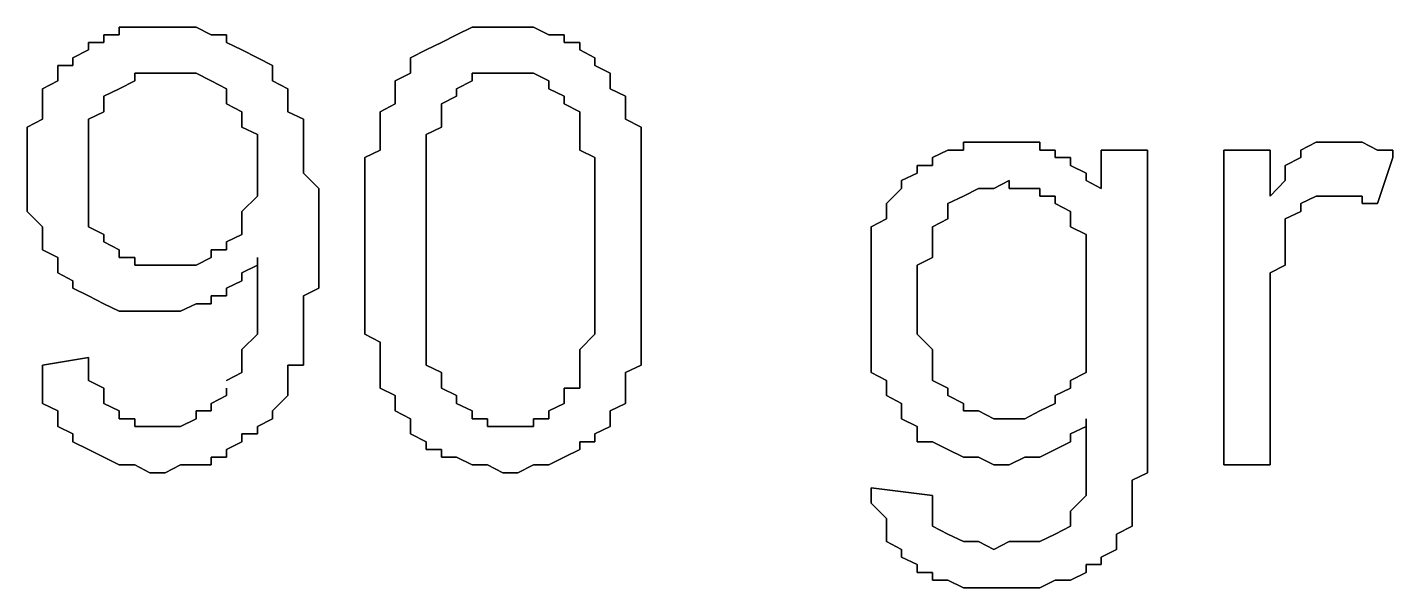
# Model space of a CAD drawing. Header units: metres. Extents: x 2.9 to 42.8, y 1.7 to 28.7.
# Drawn here: x 40.5201 to 40.834, y 18.9971 to 19.1258 of the extents above; entities that cross this region are included whole.
import ezdxf

# ---------------------------------------------------------------- set-up
doc = ezdxf.new("R2010")
doc.units = ezdxf.units.M
doc.layers.add('GRIS', color=8, linetype='Continuous')

msp = doc.modelspace()

# ---------------------------------------------------------------- linework, layer by layer
at = {"layer": 'GRIS', "lineweight": -3}
for points in [[(40.5412, 19.1241), (40.5377, 19.1241), (40.5412, 19.1241)], [(40.5377, 19.1241), (40.5377, 19.1223), (40.5377, 19.1241)], [(40.5448, 19.1258), (40.5412, 19.1258), (40.5448, 19.1258)], [(40.5412, 19.1258), (40.5412, 19.1241), (40.5412, 19.1258)], [(40.5483, 19.1258), (40.5448, 19.1258), (40.5483, 19.1258)], [(40.5518, 19.1258), (40.5483, 19.1258), (40.5518, 19.1258)], [(40.5553, 19.1258), (40.5518, 19.1258), (40.5553, 19.1258)], [(40.5589, 19.1258), (40.5553, 19.1258), (40.5589, 19.1258)], [(40.5624, 19.1241), (40.5589, 19.1258), (40.5624, 19.1241)], [(40.5659, 19.1241), (40.5624, 19.1241), (40.5659, 19.1241)], [(40.5659, 19.1223), (40.5659, 19.1241), (40.5659, 19.1223)], [(40.6188, 19.1241), (40.6153, 19.1223), (40.6188, 19.1241)], [(40.6224, 19.1258), (40.6188, 19.1241), (40.6224, 19.1258)], [(40.6259, 19.1258), (40.6224, 19.1258), (40.6259, 19.1258)], [(40.6294, 19.1258), (40.6259, 19.1258), (40.6294, 19.1258)], [(40.6329, 19.1258), (40.6294, 19.1258), (40.6329, 19.1258)], [(40.6365, 19.1258), (40.6329, 19.1258), (40.6365, 19.1258)], [(40.64, 19.1241), (40.6365, 19.1258), (40.64, 19.1241)], [(40.6435, 19.1241), (40.64, 19.1241), (40.6435, 19.1241)], [(40.6435, 19.1223), (40.6435, 19.1241), (40.6435, 19.1223)], [(40.5342, 19.1206), (40.5306, 19.1188), (40.5342, 19.1206)], [(40.5377, 19.1223), (40.5342, 19.1223), (40.5377, 19.1223)], [(40.5342, 19.1223), (40.5342, 19.1206), (40.5342, 19.1223)], [(40.5694, 19.1206), (40.5659, 19.1223), (40.5694, 19.1206)], [(40.573, 19.1188), (40.5694, 19.1206), (40.573, 19.1188)], [(40.6118, 19.1206), (40.6082, 19.1188), (40.6118, 19.1206)], [(40.6153, 19.1223), (40.6118, 19.1206), (40.6153, 19.1223)], [(40.6471, 19.1223), (40.6435, 19.1223), (40.6471, 19.1223)], [(40.6471, 19.1206), (40.6471, 19.1223), (40.6471, 19.1206)], [(40.6506, 19.1188), (40.6471, 19.1206), (40.6506, 19.1188)], [(40.5306, 19.117), (40.5271, 19.117), (40.5306, 19.117)], [(40.5271, 19.117), (40.5271, 19.1153), (40.5271, 19.117)], [(40.5306, 19.1188), (40.5306, 19.117), (40.5306, 19.1188)], [(40.5765, 19.117), (40.573, 19.1188), (40.5765, 19.117)], [(40.5765, 19.1153), (40.5765, 19.117), (40.5765, 19.1153)], [(40.6082, 19.1188), (40.6082, 19.117), (40.6082, 19.1188)], [(40.6082, 19.117), (40.6082, 19.1153), (40.6082, 19.117)], [(40.6506, 19.117), (40.6506, 19.1188), (40.6506, 19.117)], [(40.6541, 19.1153), (40.6506, 19.117), (40.6541, 19.1153)], [(40.5271, 19.1135), (40.5236, 19.1117), (40.5271, 19.1135)], [(40.5271, 19.1153), (40.5271, 19.1135), (40.5271, 19.1153)], [(40.5412, 19.1117), (40.5448, 19.1135), (40.5412, 19.1117)], [(40.5448, 19.1135), (40.5448, 19.1153), (40.5448, 19.1135)], [(40.5448, 19.1153), (40.5483, 19.1153), (40.5448, 19.1153)], [(40.5483, 19.1153), (40.5518, 19.1153), (40.5483, 19.1153)], [(40.5518, 19.1153), (40.5553, 19.1153), (40.5518, 19.1153)], [(40.5553, 19.1153), (40.5589, 19.1153), (40.5553, 19.1153)], [(40.5589, 19.1153), (40.5624, 19.1135), (40.5589, 19.1153)], [(40.5624, 19.1135), (40.5659, 19.1117), (40.5624, 19.1135)], [(40.5765, 19.1135), (40.5765, 19.1153), (40.5765, 19.1135)], [(40.58, 19.1117), (40.5765, 19.1135), (40.58, 19.1117)], [(40.6082, 19.1153), (40.6047, 19.1135), (40.6082, 19.1153)], [(40.6047, 19.1135), (40.6047, 19.11), (40.6047, 19.1135)], [(40.6188, 19.1117), (40.6224, 19.1135), (40.6188, 19.1117)], [(40.6224, 19.1135), (40.6224, 19.1153), (40.6224, 19.1135)], [(40.6224, 19.1153), (40.6259, 19.1153), (40.6224, 19.1153)], [(40.6259, 19.1153), (40.6294, 19.1153), (40.6259, 19.1153)], [(40.6294, 19.1153), (40.6329, 19.1153), (40.6294, 19.1153)], [(40.6329, 19.1153), (40.6365, 19.1153), (40.6329, 19.1153)], [(40.6365, 19.1153), (40.64, 19.1135), (40.6365, 19.1153)], [(40.64, 19.1135), (40.64, 19.1117), (40.64, 19.1135)], [(40.6541, 19.1135), (40.6541, 19.1153), (40.6541, 19.1135)], [(40.6541, 19.1117), (40.6541, 19.1135), (40.6541, 19.1117)], [(40.5236, 19.1117), (40.5236, 19.1082), (40.5236, 19.1117)], [(40.5377, 19.11), (40.5412, 19.1117), (40.5377, 19.11)], [(40.5659, 19.1117), (40.5659, 19.11), (40.5659, 19.1117)], [(40.58, 19.1082), (40.58, 19.1117), (40.58, 19.1082)], [(40.6188, 19.11), (40.6188, 19.1117), (40.6188, 19.11)], [(40.64, 19.1117), (40.6435, 19.11), (40.64, 19.1117)], [(40.6576, 19.11), (40.6541, 19.1117), (40.6576, 19.11)], [(40.5236, 19.1082), (40.5236, 19.1064), (40.5236, 19.1082)], [(40.5377, 19.1082), (40.5377, 19.11), (40.5377, 19.1082)], [(40.5377, 19.1064), (40.5377, 19.1082), (40.5377, 19.1064)], [(40.5659, 19.11), (40.5659, 19.1082), (40.5659, 19.11)], [(40.5659, 19.1082), (40.5694, 19.1064), (40.5659, 19.1082)], [(40.58, 19.1064), (40.58, 19.1082), (40.58, 19.1064)], [(40.6047, 19.1082), (40.6012, 19.1064), (40.6047, 19.1082)], [(40.6047, 19.11), (40.6047, 19.1082), (40.6047, 19.11)], [(40.6153, 19.1082), (40.6188, 19.11), (40.6153, 19.1082)], [(40.6153, 19.1064), (40.6153, 19.1082), (40.6153, 19.1064)], [(40.6435, 19.11), (40.6435, 19.1082), (40.6435, 19.11)], [(40.6435, 19.1082), (40.6471, 19.1064), (40.6435, 19.1082)], [(40.6576, 19.1082), (40.6576, 19.11), (40.6576, 19.1082)], [(40.6576, 19.1047), (40.6576, 19.1082), (40.6576, 19.1047)], [(40.5236, 19.1047), (40.5201, 19.1029), (40.5236, 19.1047)], [(40.5236, 19.1064), (40.5236, 19.1047), (40.5236, 19.1064)], [(40.5342, 19.1047), (40.5377, 19.1064), (40.5342, 19.1047)], [(40.5342, 19.1012), (40.5342, 19.1047), (40.5342, 19.1012)], [(40.5694, 19.1064), (40.5694, 19.1047), (40.5694, 19.1064)], [(40.5694, 19.1047), (40.5694, 19.1029), (40.5694, 19.1047)], [(40.5836, 19.1047), (40.58, 19.1064), (40.5836, 19.1047)], [(40.5836, 19.1029), (40.5836, 19.1047), (40.5836, 19.1029)], [(40.6012, 19.1064), (40.6012, 19.1029), (40.6012, 19.1064)], [(40.6153, 19.1047), (40.6153, 19.1064), (40.6153, 19.1047)], [(40.6153, 19.1029), (40.6153, 19.1047), (40.6153, 19.1029)], [(40.6471, 19.1064), (40.6471, 19.1047), (40.6471, 19.1064)], [(40.6471, 19.1047), (40.6471, 19.1029), (40.6471, 19.1047)], [(40.6612, 19.1029), (40.6576, 19.1047), (40.6612, 19.1029)], [(40.5201, 19.1029), (40.5201, 19.0994), (40.5201, 19.1029)], [(40.5342, 19.0994), (40.5342, 19.1012), (40.5342, 19.0994)], [(40.5694, 19.1029), (40.573, 19.1012), (40.5694, 19.1029)], [(40.573, 19.1012), (40.573, 19.0976), (40.573, 19.1012)], [(40.5836, 19.1012), (40.5836, 19.1029), (40.5836, 19.1012)], [(40.5836, 19.0994), (40.5836, 19.1012), (40.5836, 19.0994)], [(40.6012, 19.1029), (40.6012, 19.1012), (40.6012, 19.1029)], [(40.6012, 19.1012), (40.6012, 19.0994), (40.6012, 19.1012)], [(40.6118, 19.1012), (40.6153, 19.1029), (40.6118, 19.1012)], [(40.6118, 19.0994), (40.6118, 19.1012), (40.6118, 19.0994)], [(40.6471, 19.1029), (40.6471, 19.1012), (40.6471, 19.1029)], [(40.6471, 19.1012), (40.6471, 19.0994), (40.6471, 19.1012)], [(40.6612, 19.1012), (40.6612, 19.1029), (40.6612, 19.1012)], [(40.6612, 19.0994), (40.6612, 19.1012), (40.6612, 19.0994)], [(40.5201, 19.0994), (40.5201, 19.0976), (40.5201, 19.0994)], [(40.5342, 19.0976), (40.5342, 19.0994), (40.5342, 19.0976)], [(40.5836, 19.0959), (40.5836, 19.0994), (40.5836, 19.0959)], [(40.6012, 19.0994), (40.6012, 19.0976), (40.6012, 19.0994)], [(40.6118, 19.0959), (40.6118, 19.0994), (40.6118, 19.0959)], [(40.6471, 19.0994), (40.6471, 19.0976), (40.6471, 19.0994)], [(40.6612, 19.0976), (40.6612, 19.0994), (40.6612, 19.0976)], [(40.7388, 19.0994), (40.7353, 19.0994), (40.7388, 19.0994)], [(40.7353, 19.0994), (40.7353, 19.0976), (40.7353, 19.0994)], [(40.7423, 19.0994), (40.7388, 19.0994), (40.7423, 19.0994)], [(40.7458, 19.0994), (40.7423, 19.0994), (40.7458, 19.0994)], [(40.7494, 19.0994), (40.7458, 19.0994), (40.7494, 19.0994)], [(40.7529, 19.0994), (40.7494, 19.0994), (40.7529, 19.0994)], [(40.7529, 19.0976), (40.7529, 19.0994), (40.7529, 19.0976)], [(40.8164, 19.0994), (40.8129, 19.0976), (40.8164, 19.0994)], [(40.8199, 19.0994), (40.8164, 19.0994), (40.8199, 19.0994)], [(40.8234, 19.0994), (40.8199, 19.0994), (40.8234, 19.0994)], [(40.827, 19.0994), (40.8234, 19.0994), (40.827, 19.0994)], [(40.8305, 19.0976), (40.827, 19.0994), (40.8305, 19.0976)], [(40.5201, 19.0976), (40.5201, 19.0959), (40.5201, 19.0976)], [(40.5201, 19.0959), (40.5201, 19.0923), (40.5201, 19.0959)], [(40.5342, 19.0941), (40.5342, 19.0976), (40.5342, 19.0941)], [(40.573, 19.0976), (40.573, 19.0959), (40.573, 19.0976)], [(40.573, 19.0959), (40.573, 19.0923), (40.573, 19.0959)], [(40.5836, 19.0941), (40.5836, 19.0959), (40.5836, 19.0941)], [(40.6012, 19.0976), (40.5977, 19.0959), (40.6012, 19.0976)], [(40.5977, 19.0959), (40.5977, 19.0941), (40.5977, 19.0959)], [(40.6118, 19.0941), (40.6118, 19.0959), (40.6118, 19.0941)], [(40.6471, 19.0976), (40.6506, 19.0959), (40.6471, 19.0976)], [(40.6506, 19.0959), (40.6506, 19.0941), (40.6506, 19.0959)], [(40.6612, 19.0959), (40.6612, 19.0976), (40.6612, 19.0959)], [(40.6612, 19.0923), (40.6612, 19.0959), (40.6612, 19.0923)], [(40.7317, 19.0976), (40.7282, 19.0959), (40.7317, 19.0976)], [(40.7282, 19.0959), (40.7282, 19.0941), (40.7282, 19.0959)], [(40.7353, 19.0976), (40.7317, 19.0976), (40.7353, 19.0976)], [(40.7564, 19.0976), (40.7529, 19.0976), (40.7564, 19.0976)], [(40.7564, 19.0959), (40.7564, 19.0976), (40.7564, 19.0959)], [(40.7599, 19.0959), (40.7564, 19.0959), (40.7599, 19.0959)], [(40.7599, 19.0941), (40.7599, 19.0959), (40.7599, 19.0941)], [(40.7776, 19.0976), (40.767, 19.0976), (40.7776, 19.0976)], [(40.767, 19.0976), (40.767, 19.0888), (40.767, 19.0976)], [(40.7776, 19.0359), (40.7776, 19.0976), (40.7776, 19.0359)], [(40.8058, 19.0976), (40.7952, 19.0976), (40.8058, 19.0976)], [(40.7952, 19.0976), (40.7952, 19.0253), (40.7952, 19.0976)], [(40.8058, 19.087), (40.8058, 19.0976), (40.8058, 19.087)], [(40.8129, 19.0959), (40.8093, 19.0941), (40.8129, 19.0959)], [(40.8129, 19.0976), (40.8129, 19.0959), (40.8129, 19.0976)], [(40.834, 19.0976), (40.8305, 19.0976), (40.834, 19.0976)], [(40.8305, 19.0853), (40.834, 19.0959), (40.8305, 19.0853)], [(40.834, 19.0959), (40.834, 19.0976), (40.834, 19.0959)], [(40.5201, 19.0923), (40.5201, 19.0906), (40.5201, 19.0923)], [(40.5342, 19.0923), (40.5342, 19.0941), (40.5342, 19.0923)], [(40.5342, 19.0888), (40.5342, 19.0923), (40.5342, 19.0888)], [(40.573, 19.0923), (40.573, 19.0888), (40.573, 19.0923)], [(40.5836, 19.0923), (40.5836, 19.0941), (40.5836, 19.0923)], [(40.5871, 19.0888), (40.5836, 19.0923), (40.5871, 19.0888)], [(40.5977, 19.0941), (40.5977, 19.0906), (40.5977, 19.0941)], [(40.6118, 19.0923), (40.6118, 19.0941), (40.6118, 19.0923)], [(40.6118, 19.0888), (40.6118, 19.0923), (40.6118, 19.0888)], [(40.6506, 19.0941), (40.6506, 19.0906), (40.6506, 19.0941)], [(40.6612, 19.0906), (40.6612, 19.0923), (40.6612, 19.0906)], [(40.7247, 19.0923), (40.7211, 19.0906), (40.7247, 19.0923)], [(40.7282, 19.0941), (40.7247, 19.0941), (40.7282, 19.0941)], [(40.7247, 19.0941), (40.7247, 19.0923), (40.7247, 19.0941)], [(40.7635, 19.0923), (40.7599, 19.0941), (40.7635, 19.0923)], [(40.7635, 19.0906), (40.7635, 19.0923), (40.7635, 19.0906)], [(40.8093, 19.0941), (40.8093, 19.0923), (40.8093, 19.0941)], [(40.8093, 19.0923), (40.8093, 19.0906), (40.8093, 19.0923)], [(40.5201, 19.0906), (40.5201, 19.087), (40.5201, 19.0906)], [(40.5342, 19.087), (40.5342, 19.0888), (40.5342, 19.087)], [(40.573, 19.0888), (40.573, 19.087), (40.573, 19.0888)], [(40.5871, 19.087), (40.5871, 19.0888), (40.5871, 19.087)], [(40.5977, 19.0906), (40.5977, 19.0888), (40.5977, 19.0906)], [(40.5977, 19.0888), (40.5977, 19.087), (40.5977, 19.0888)], [(40.6118, 19.087), (40.6118, 19.0888), (40.6118, 19.087)], [(40.6506, 19.0906), (40.6506, 19.087), (40.6506, 19.0906)], [(40.6612, 19.0888), (40.6612, 19.0906), (40.6612, 19.0888)], [(40.6612, 19.0853), (40.6612, 19.0888), (40.6612, 19.0853)], [(40.7211, 19.0888), (40.7176, 19.0853), (40.7211, 19.0888)], [(40.7211, 19.0906), (40.7211, 19.0888), (40.7211, 19.0906)], [(40.7353, 19.087), (40.7388, 19.0888), (40.7353, 19.087)], [(40.7388, 19.0888), (40.7423, 19.0888), (40.7388, 19.0888)], [(40.7423, 19.0888), (40.7458, 19.0906), (40.7423, 19.0888)], [(40.7458, 19.0906), (40.7458, 19.0888), (40.7458, 19.0906)], [(40.7458, 19.0888), (40.7494, 19.0888), (40.7458, 19.0888)], [(40.7494, 19.0888), (40.7529, 19.0888), (40.7494, 19.0888)], [(40.7529, 19.0888), (40.7529, 19.087), (40.7529, 19.0888)], [(40.767, 19.0888), (40.7635, 19.0906), (40.767, 19.0888)], [(40.8093, 19.0906), (40.8058, 19.087), (40.8093, 19.0906)], [(40.5201, 19.087), (40.5201, 19.0853), (40.5201, 19.087)], [(40.5201, 19.0853), (40.5201, 19.0835), (40.5201, 19.0853)], [(40.5342, 19.0853), (40.5342, 19.087), (40.5342, 19.0853)], [(40.5342, 19.0818), (40.5342, 19.0853), (40.5342, 19.0818)], [(40.573, 19.087), (40.5694, 19.0835), (40.573, 19.087)], [(40.5871, 19.0835), (40.5871, 19.087), (40.5871, 19.0835)], [(40.5977, 19.087), (40.5977, 19.0835), (40.5977, 19.087)], [(40.6118, 19.0835), (40.6118, 19.087), (40.6118, 19.0835)], [(40.6506, 19.087), (40.6506, 19.0853), (40.6506, 19.087)], [(40.6506, 19.0853), (40.6506, 19.0818), (40.6506, 19.0853)], [(40.6612, 19.0835), (40.6612, 19.0853), (40.6612, 19.0835)], [(40.7176, 19.0853), (40.7176, 19.0835), (40.7176, 19.0853)], [(40.7317, 19.0853), (40.7353, 19.087), (40.7317, 19.0853)], [(40.7317, 19.0835), (40.7317, 19.0853), (40.7317, 19.0835)], [(40.7529, 19.087), (40.7564, 19.087), (40.7529, 19.087)], [(40.7564, 19.087), (40.7564, 19.0853), (40.7564, 19.087)], [(40.7564, 19.0853), (40.7599, 19.0835), (40.7564, 19.0853)], [(40.8129, 19.0853), (40.8164, 19.087), (40.8129, 19.0853)], [(40.8129, 19.0835), (40.8129, 19.0853), (40.8129, 19.0835)], [(40.8164, 19.087), (40.8199, 19.087), (40.8164, 19.087)], [(40.8199, 19.087), (40.8234, 19.087), (40.8199, 19.087)], [(40.8234, 19.087), (40.827, 19.087), (40.8234, 19.087)], [(40.827, 19.087), (40.827, 19.0853), (40.827, 19.087)], [(40.827, 19.0853), (40.8305, 19.0853), (40.827, 19.0853)], [(40.5201, 19.0835), (40.5236, 19.08), (40.5201, 19.0835)], [(40.5694, 19.0835), (40.5694, 19.0818), (40.5694, 19.0835)], [(40.5871, 19.08), (40.5871, 19.0835), (40.5871, 19.08)], [(40.5977, 19.0835), (40.5977, 19.0818), (40.5977, 19.0835)], [(40.6118, 19.08), (40.6118, 19.0835), (40.6118, 19.08)], [(40.6612, 19.08), (40.6612, 19.0835), (40.6612, 19.08)], [(40.7176, 19.0835), (40.7176, 19.0818), (40.7176, 19.0835)], [(40.7317, 19.0818), (40.7317, 19.0835), (40.7317, 19.0818)], [(40.7599, 19.0835), (40.7599, 19.0818), (40.7599, 19.0835)], [(40.8093, 19.0818), (40.8129, 19.0835), (40.8093, 19.0818)], [(40.5236, 19.08), (40.5236, 19.0782), (40.5236, 19.08)], [(40.5342, 19.08), (40.5342, 19.0818), (40.5342, 19.08)], [(40.5377, 19.0782), (40.5342, 19.08), (40.5377, 19.0782)], [(40.5694, 19.0818), (40.5694, 19.08), (40.5694, 19.0818)], [(40.5694, 19.08), (40.5694, 19.0782), (40.5694, 19.08)], [(40.5871, 19.0782), (40.5871, 19.08), (40.5871, 19.0782)], [(40.5977, 19.0818), (40.5977, 19.0782), (40.5977, 19.0818)], [(40.6118, 19.0765), (40.6118, 19.08), (40.6118, 19.0765)], [(40.6506, 19.0818), (40.6506, 19.0782), (40.6506, 19.0818)], [(40.6612, 19.0782), (40.6612, 19.08), (40.6612, 19.0782)], [(40.7176, 19.0818), (40.7141, 19.08), (40.7176, 19.0818)], [(40.7141, 19.08), (40.7141, 19.0765), (40.7141, 19.08)], [(40.7282, 19.08), (40.7317, 19.0818), (40.7282, 19.08)], [(40.7282, 19.0782), (40.7282, 19.08), (40.7282, 19.0782)], [(40.7599, 19.0818), (40.7599, 19.08), (40.7599, 19.0818)], [(40.7599, 19.08), (40.7635, 19.0782), (40.7599, 19.08)], [(40.8093, 19.08), (40.8093, 19.0818), (40.8093, 19.08)], [(40.8093, 19.0782), (40.8093, 19.08), (40.8093, 19.0782)], [(40.5236, 19.0782), (40.5236, 19.0765), (40.5236, 19.0782)], [(40.5236, 19.0765), (40.5236, 19.0747), (40.5236, 19.0765)], [(40.5377, 19.0765), (40.5377, 19.0782), (40.5377, 19.0765)], [(40.5412, 19.0747), (40.5377, 19.0765), (40.5412, 19.0747)], [(40.5694, 19.0782), (40.5659, 19.0765), (40.5694, 19.0782)], [(40.5659, 19.0765), (40.5659, 19.0747), (40.5659, 19.0765)], [(40.5871, 19.0747), (40.5871, 19.0782), (40.5871, 19.0747)], [(40.5977, 19.0782), (40.5977, 19.0747), (40.5977, 19.0782)], [(40.6118, 19.0747), (40.6118, 19.0765), (40.6118, 19.0747)], [(40.6506, 19.0782), (40.6506, 19.0747), (40.6506, 19.0782)], [(40.6612, 19.0747), (40.6612, 19.0782), (40.6612, 19.0747)], [(40.7141, 19.0765), (40.7141, 19.0747), (40.7141, 19.0765)], [(40.7282, 19.0765), (40.7282, 19.0782), (40.7282, 19.0765)], [(40.7282, 19.0729), (40.7282, 19.0765), (40.7282, 19.0729)], [(40.7635, 19.0782), (40.7635, 19.0765), (40.7635, 19.0782)], [(40.7635, 19.0765), (40.7635, 19.0729), (40.7635, 19.0765)], [(40.8093, 19.0765), (40.8093, 19.0782), (40.8093, 19.0765)], [(40.8093, 19.0729), (40.8093, 19.0765), (40.8093, 19.0729)], [(40.5236, 19.0747), (40.5271, 19.0729), (40.5236, 19.0747)], [(40.5271, 19.0729), (40.5271, 19.0712), (40.5271, 19.0729)], [(40.5412, 19.0729), (40.5412, 19.0747), (40.5412, 19.0729)], [(40.5448, 19.0729), (40.5412, 19.0729), (40.5448, 19.0729)], [(40.5448, 19.0712), (40.5448, 19.0729), (40.5448, 19.0712)], [(40.5624, 19.0729), (40.5589, 19.0712), (40.5624, 19.0729)], [(40.5659, 19.0747), (40.5624, 19.0747), (40.5659, 19.0747)], [(40.5624, 19.0747), (40.5624, 19.0729), (40.5624, 19.0747)], [(40.573, 19.0712), (40.573, 19.0729), (40.573, 19.0712)], [(40.573, 19.0729), (40.573, 19.0712), (40.573, 19.0729)], [(40.5871, 19.0729), (40.5871, 19.0747), (40.5871, 19.0729)], [(40.5871, 19.0694), (40.5871, 19.0729), (40.5871, 19.0694)], [(40.5977, 19.0747), (40.5977, 19.0729), (40.5977, 19.0747)], [(40.5977, 19.0729), (40.5977, 19.0694), (40.5977, 19.0729)], [(40.6118, 19.0712), (40.6118, 19.0747), (40.6118, 19.0712)], [(40.6506, 19.0747), (40.6506, 19.0712), (40.6506, 19.0747)], [(40.6612, 19.0729), (40.6612, 19.0747), (40.6612, 19.0729)], [(40.6612, 19.0694), (40.6612, 19.0729), (40.6612, 19.0694)], [(40.7141, 19.0747), (40.7141, 19.0729), (40.7141, 19.0747)], [(40.7141, 19.0729), (40.7141, 19.0694), (40.7141, 19.0729)], [(40.7247, 19.0712), (40.7282, 19.0729), (40.7247, 19.0712)], [(40.7635, 19.0729), (40.7635, 19.0712), (40.7635, 19.0729)], [(40.8093, 19.0712), (40.8093, 19.0729), (40.8093, 19.0712)], [(40.5271, 19.0712), (40.5271, 19.0694), (40.5271, 19.0712)], [(40.5483, 19.0712), (40.5448, 19.0712), (40.5483, 19.0712)], [(40.5518, 19.0712), (40.5483, 19.0712), (40.5518, 19.0712)], [(40.5553, 19.0712), (40.5518, 19.0712), (40.5553, 19.0712)], [(40.5589, 19.0712), (40.5553, 19.0712), (40.5589, 19.0712)], [(40.5694, 19.0694), (40.573, 19.0712), (40.5694, 19.0694)], [(40.573, 19.0712), (40.573, 19.0694), (40.573, 19.0712)], [(40.6118, 19.0694), (40.6118, 19.0712), (40.6118, 19.0694)], [(40.6506, 19.0712), (40.6506, 19.0676), (40.6506, 19.0712)], [(40.7247, 19.0694), (40.7247, 19.0712), (40.7247, 19.0694)], [(40.7635, 19.0712), (40.7635, 19.0694), (40.7635, 19.0712)], [(40.8058, 19.0694), (40.8093, 19.0712), (40.8058, 19.0694)], [(40.5271, 19.0694), (40.5306, 19.0676), (40.5271, 19.0694)], [(40.5306, 19.0676), (40.5306, 19.0659), (40.5306, 19.0676)], [(40.5659, 19.0659), (40.5694, 19.0676), (40.5659, 19.0659)], [(40.5694, 19.0676), (40.5694, 19.0694), (40.5694, 19.0676)], [(40.573, 19.0694), (40.573, 19.0676), (40.573, 19.0694)], [(40.573, 19.0676), (40.573, 19.0659), (40.573, 19.0676)], [(40.5871, 19.0659), (40.5871, 19.0694), (40.5871, 19.0659)], [(40.5977, 19.0694), (40.5977, 19.0659), (40.5977, 19.0694)], [(40.6118, 19.0659), (40.6118, 19.0694), (40.6118, 19.0659)], [(40.6506, 19.0676), (40.6506, 19.0659), (40.6506, 19.0676)], [(40.6612, 19.0676), (40.6612, 19.0694), (40.6612, 19.0676)], [(40.6612, 19.0641), (40.6612, 19.0676), (40.6612, 19.0641)], [(40.7141, 19.0694), (40.7141, 19.0676), (40.7141, 19.0694)], [(40.7141, 19.0676), (40.7141, 19.0659), (40.7141, 19.0676)], [(40.7247, 19.0659), (40.7247, 19.0694), (40.7247, 19.0659)], [(40.7635, 19.0694), (40.7635, 19.0659), (40.7635, 19.0694)], [(40.8058, 19.0659), (40.8058, 19.0694), (40.8058, 19.0659)], [(40.5306, 19.0659), (40.5342, 19.0641), (40.5306, 19.0659)], [(40.5342, 19.0641), (40.5377, 19.0623), (40.5342, 19.0641)], [(40.5624, 19.0623), (40.5624, 19.0641), (40.5624, 19.0623)], [(40.5624, 19.0641), (40.5659, 19.0641), (40.5624, 19.0641)], [(40.5659, 19.0641), (40.5659, 19.0659), (40.5659, 19.0641)], [(40.573, 19.0659), (40.573, 19.0623), (40.573, 19.0659)], [(40.5836, 19.0641), (40.5871, 19.0659), (40.5836, 19.0641)], [(40.5836, 19.0623), (40.5836, 19.0641), (40.5836, 19.0623)], [(40.5977, 19.0659), (40.5977, 19.0641), (40.5977, 19.0659)], [(40.5977, 19.0641), (40.5977, 19.0606), (40.5977, 19.0641)], [(40.6118, 19.0623), (40.6118, 19.0659), (40.6118, 19.0623)], [(40.6506, 19.0659), (40.6506, 19.0623), (40.6506, 19.0659)], [(40.6612, 19.0623), (40.6612, 19.0641), (40.6612, 19.0623)], [(40.7141, 19.0659), (40.7141, 19.0623), (40.7141, 19.0659)], [(40.7247, 19.0641), (40.7247, 19.0659), (40.7247, 19.0641)], [(40.7247, 19.0606), (40.7247, 19.0641), (40.7247, 19.0606)], [(40.7635, 19.0659), (40.7635, 19.0623), (40.7635, 19.0659)], [(40.8058, 19.0641), (40.8058, 19.0659), (40.8058, 19.0641)], [(40.8058, 19.0253), (40.8058, 19.0641), (40.8058, 19.0253)], [(40.5377, 19.0623), (40.5412, 19.0606), (40.5377, 19.0623)], [(40.5412, 19.0606), (40.5448, 19.0606), (40.5412, 19.0606)], [(40.5448, 19.0606), (40.5483, 19.0606), (40.5448, 19.0606)], [(40.5483, 19.0606), (40.5518, 19.0606), (40.5483, 19.0606)], [(40.5518, 19.0606), (40.5553, 19.0606), (40.5518, 19.0606)], [(40.5553, 19.0606), (40.5589, 19.0623), (40.5553, 19.0606)], [(40.5589, 19.0623), (40.5624, 19.0623), (40.5589, 19.0623)], [(40.573, 19.0623), (40.573, 19.0606), (40.573, 19.0623)], [(40.573, 19.0606), (40.573, 19.0571), (40.573, 19.0606)], [(40.5836, 19.0588), (40.5836, 19.0623), (40.5836, 19.0588)], [(40.5977, 19.0606), (40.5977, 19.0588), (40.5977, 19.0606)], [(40.6118, 19.0606), (40.6118, 19.0623), (40.6118, 19.0606)], [(40.6118, 19.0571), (40.6118, 19.0606), (40.6118, 19.0571)], [(40.6506, 19.0623), (40.6506, 19.0588), (40.6506, 19.0623)], [(40.6612, 19.0588), (40.6612, 19.0623), (40.6612, 19.0588)], [(40.7141, 19.0623), (40.7141, 19.0606), (40.7141, 19.0623)], [(40.7141, 19.0606), (40.7141, 19.0588), (40.7141, 19.0606)], [(40.7247, 19.0571), (40.7247, 19.0606), (40.7247, 19.0571)], [(40.7635, 19.0623), (40.7635, 19.0606), (40.7635, 19.0623)], [(40.7635, 19.0606), (40.7635, 19.0571), (40.7635, 19.0606)], [(40.573, 19.0571), (40.573, 19.0553), (40.573, 19.0571)], [(40.5836, 19.0571), (40.5836, 19.0588), (40.5836, 19.0571)], [(40.5836, 19.0553), (40.5836, 19.0571), (40.5836, 19.0553)], [(40.5977, 19.0588), (40.5977, 19.0553), (40.5977, 19.0588)], [(40.6118, 19.0553), (40.6118, 19.0571), (40.6118, 19.0553)], [(40.6506, 19.0588), (40.6506, 19.0571), (40.6506, 19.0588)], [(40.6506, 19.0571), (40.6506, 19.0553), (40.6506, 19.0571)], [(40.6612, 19.0571), (40.6612, 19.0588), (40.6612, 19.0571)], [(40.6612, 19.0553), (40.6612, 19.0571), (40.6612, 19.0553)], [(40.7141, 19.0588), (40.7141, 19.0553), (40.7141, 19.0588)], [(40.7247, 19.0553), (40.7247, 19.0571), (40.7247, 19.0553)], [(40.7635, 19.0571), (40.7635, 19.0535), (40.7635, 19.0571)], [(40.573, 19.0553), (40.5694, 19.0518), (40.573, 19.0553)], [(40.5836, 19.0535), (40.5836, 19.0553), (40.5836, 19.0535)], [(40.5977, 19.0553), (40.6012, 19.0535), (40.5977, 19.0553)], [(40.6118, 19.0518), (40.6118, 19.0553), (40.6118, 19.0518)], [(40.6506, 19.0553), (40.6471, 19.0518), (40.6506, 19.0553)], [(40.6612, 19.0518), (40.6612, 19.0553), (40.6612, 19.0518)], [(40.7141, 19.0553), (40.7141, 19.0535), (40.7141, 19.0553)], [(40.7282, 19.0518), (40.7247, 19.0553), (40.7282, 19.0518)], [(40.5694, 19.0518), (40.5694, 19.05), (40.5694, 19.0518)], [(40.5836, 19.05), (40.5836, 19.0535), (40.5836, 19.05)], [(40.6012, 19.0535), (40.6012, 19.0518), (40.6012, 19.0535)], [(40.6012, 19.0518), (40.6012, 19.0482), (40.6012, 19.0518)], [(40.6118, 19.05), (40.6118, 19.0518), (40.6118, 19.05)], [(40.6471, 19.0518), (40.6471, 19.05), (40.6471, 19.0518)], [(40.6612, 19.05), (40.6612, 19.0518), (40.6612, 19.05)], [(40.7141, 19.0535), (40.7141, 19.0518), (40.7141, 19.0535)], [(40.7141, 19.0518), (40.7141, 19.0482), (40.7141, 19.0518)], [(40.7282, 19.05), (40.7282, 19.0518), (40.7282, 19.05)], [(40.7635, 19.0535), (40.7635, 19.0518), (40.7635, 19.0535)], [(40.7635, 19.0518), (40.7635, 19.05), (40.7635, 19.0518)], [(40.5342, 19.05), (40.5236, 19.0482), (40.5342, 19.05)], [(40.5236, 19.0482), (40.5236, 19.0465), (40.5236, 19.0482)], [(40.5342, 19.0482), (40.5342, 19.05), (40.5342, 19.0482)], [(40.5342, 19.0447), (40.5342, 19.0482), (40.5342, 19.0447)], [(40.5694, 19.05), (40.5694, 19.0482), (40.5694, 19.05)], [(40.5694, 19.0482), (40.5694, 19.0465), (40.5694, 19.0482)], [(40.58, 19.0447), (40.58, 19.0482), (40.58, 19.0447)], [(40.58, 19.0482), (40.5836, 19.0482), (40.58, 19.0482)], [(40.5836, 19.0482), (40.5836, 19.05), (40.5836, 19.0482)], [(40.6012, 19.0482), (40.6012, 19.0465), (40.6012, 19.0482)], [(40.6118, 19.0482), (40.6118, 19.05), (40.6118, 19.0482)], [(40.6153, 19.0465), (40.6118, 19.0482), (40.6153, 19.0465)], [(40.6471, 19.05), (40.6471, 19.0482), (40.6471, 19.05)], [(40.6471, 19.0482), (40.6471, 19.0465), (40.6471, 19.0482)], [(40.6576, 19.0465), (40.6612, 19.0482), (40.6576, 19.0465)], [(40.6612, 19.0482), (40.6612, 19.05), (40.6612, 19.0482)], [(40.7141, 19.0482), (40.7141, 19.0465), (40.7141, 19.0482)], [(40.7282, 19.0482), (40.7282, 19.05), (40.7282, 19.0482)], [(40.7282, 19.0465), (40.7282, 19.0482), (40.7282, 19.0465)], [(40.7635, 19.05), (40.7635, 19.0482), (40.7635, 19.05)], [(40.7635, 19.0482), (40.7635, 19.0465), (40.7635, 19.0482)], [(40.5236, 19.0465), (40.5236, 19.0447), (40.5236, 19.0465)], [(40.5236, 19.0447), (40.5236, 19.0429), (40.5236, 19.0447)], [(40.5377, 19.0429), (40.5342, 19.0447), (40.5377, 19.0429)], [(40.5694, 19.0465), (40.5659, 19.0447), (40.5694, 19.0465)], [(40.58, 19.0429), (40.58, 19.0447), (40.58, 19.0429)], [(40.6012, 19.0465), (40.6012, 19.0447), (40.6012, 19.0465)], [(40.6012, 19.0447), (40.6012, 19.0429), (40.6012, 19.0447)], [(40.6153, 19.0447), (40.6153, 19.0465), (40.6153, 19.0447)], [(40.6153, 19.0429), (40.6153, 19.0447), (40.6153, 19.0429)], [(40.6471, 19.0465), (40.6471, 19.0447), (40.6471, 19.0465)], [(40.6471, 19.0447), (40.6471, 19.0429), (40.6471, 19.0447)], [(40.6576, 19.0447), (40.6576, 19.0465), (40.6576, 19.0447)], [(40.6576, 19.0412), (40.6576, 19.0447), (40.6576, 19.0412)], [(40.7141, 19.0465), (40.7176, 19.0447), (40.7141, 19.0465)], [(40.7176, 19.0447), (40.7176, 19.0429), (40.7176, 19.0447)], [(40.7282, 19.0447), (40.7282, 19.0465), (40.7282, 19.0447)], [(40.7317, 19.0429), (40.7282, 19.0447), (40.7317, 19.0429)], [(40.7635, 19.0465), (40.7599, 19.0447), (40.7635, 19.0465)], [(40.7599, 19.0447), (40.7599, 19.0429), (40.7599, 19.0447)], [(40.5236, 19.0429), (40.5236, 19.0394), (40.5236, 19.0429)], [(40.5377, 19.0412), (40.5377, 19.0429), (40.5377, 19.0412)], [(40.5377, 19.0394), (40.5377, 19.0412), (40.5377, 19.0394)], [(40.5659, 19.0412), (40.5624, 19.0394), (40.5659, 19.0412)], [(40.5659, 19.0429), (40.5659, 19.0412), (40.5659, 19.0429)], [(40.5765, 19.0377), (40.58, 19.0412), (40.5765, 19.0377)], [(40.58, 19.0412), (40.58, 19.0429), (40.58, 19.0412)], [(40.6012, 19.0429), (40.6047, 19.0412), (40.6012, 19.0429)], [(40.6047, 19.0412), (40.6047, 19.0394), (40.6047, 19.0412)], [(40.6188, 19.0412), (40.6153, 19.0429), (40.6188, 19.0412)], [(40.6188, 19.0394), (40.6188, 19.0412), (40.6188, 19.0394)], [(40.6471, 19.0429), (40.6435, 19.0429), (40.6471, 19.0429)], [(40.6435, 19.0429), (40.6435, 19.0412), (40.6435, 19.0429)], [(40.6435, 19.0412), (40.6435, 19.0394), (40.6435, 19.0412)], [(40.6576, 19.0394), (40.6576, 19.0412), (40.6576, 19.0394)], [(40.7176, 19.0429), (40.7176, 19.0412), (40.7176, 19.0429)], [(40.7176, 19.0412), (40.7211, 19.0394), (40.7176, 19.0412)], [(40.7317, 19.0412), (40.7317, 19.0429), (40.7317, 19.0412)], [(40.7353, 19.0394), (40.7317, 19.0412), (40.7353, 19.0394)], [(40.7599, 19.0429), (40.7564, 19.0412), (40.7599, 19.0429)], [(40.7564, 19.0412), (40.7564, 19.0394), (40.7564, 19.0412)], [(40.5236, 19.0394), (40.5271, 19.0377), (40.5236, 19.0394)], [(40.5412, 19.0377), (40.5377, 19.0394), (40.5412, 19.0377)], [(40.5624, 19.0394), (40.5624, 19.0377), (40.5624, 19.0394)], [(40.6047, 19.0394), (40.6047, 19.0377), (40.6047, 19.0394)], [(40.6224, 19.0377), (40.6188, 19.0394), (40.6224, 19.0377)], [(40.6435, 19.0394), (40.64, 19.0377), (40.6435, 19.0394)], [(40.6541, 19.0377), (40.6576, 19.0394), (40.6541, 19.0377)], [(40.7211, 19.0394), (40.7211, 19.0359), (40.7211, 19.0394)], [(40.7353, 19.0377), (40.7353, 19.0394), (40.7353, 19.0377)], [(40.7564, 19.0394), (40.7529, 19.0377), (40.7564, 19.0394)], [(40.5271, 19.0377), (40.5271, 19.0359), (40.5271, 19.0377)], [(40.5271, 19.0359), (40.5271, 19.0341), (40.5271, 19.0359)], [(40.5412, 19.0359), (40.5412, 19.0377), (40.5412, 19.0359)], [(40.5448, 19.0359), (40.5412, 19.0359), (40.5448, 19.0359)], [(40.5448, 19.0341), (40.5448, 19.0359), (40.5448, 19.0341)], [(40.5589, 19.0359), (40.5553, 19.0341), (40.5589, 19.0359)], [(40.5624, 19.0377), (40.5589, 19.0377), (40.5624, 19.0377)], [(40.5589, 19.0377), (40.5589, 19.0359), (40.5589, 19.0377)], [(40.573, 19.0341), (40.5765, 19.0359), (40.573, 19.0341)], [(40.5765, 19.0359), (40.5765, 19.0377), (40.5765, 19.0359)], [(40.6047, 19.0377), (40.6082, 19.0359), (40.6047, 19.0377)], [(40.6082, 19.0359), (40.6082, 19.0341), (40.6082, 19.0359)], [(40.6224, 19.0359), (40.6224, 19.0377), (40.6224, 19.0359)], [(40.6259, 19.0359), (40.6224, 19.0359), (40.6259, 19.0359)], [(40.6259, 19.0341), (40.6259, 19.0359), (40.6259, 19.0341)], [(40.64, 19.0359), (40.6365, 19.0359), (40.64, 19.0359)], [(40.6365, 19.0359), (40.6365, 19.0341), (40.6365, 19.0359)], [(40.64, 19.0377), (40.64, 19.0359), (40.64, 19.0377)], [(40.6541, 19.0359), (40.6541, 19.0377), (40.6541, 19.0359)], [(40.6541, 19.0341), (40.6541, 19.0359), (40.6541, 19.0341)], [(40.7211, 19.0359), (40.7247, 19.0341), (40.7211, 19.0359)], [(40.7388, 19.0377), (40.7353, 19.0377), (40.7388, 19.0377)], [(40.7423, 19.0359), (40.7388, 19.0377), (40.7423, 19.0359)], [(40.7458, 19.0359), (40.7423, 19.0359), (40.7458, 19.0359)], [(40.7494, 19.0359), (40.7458, 19.0359), (40.7494, 19.0359)], [(40.7529, 19.0377), (40.7494, 19.0359), (40.7529, 19.0377)], [(40.7776, 19.0324), (40.7776, 19.0359), (40.7776, 19.0324)], [(40.5271, 19.0341), (40.5306, 19.0324), (40.5271, 19.0341)], [(40.5306, 19.0324), (40.5306, 19.0306), (40.5306, 19.0324)], [(40.5483, 19.0341), (40.5448, 19.0341), (40.5483, 19.0341)], [(40.5518, 19.0341), (40.5483, 19.0341), (40.5518, 19.0341)], [(40.5553, 19.0341), (40.5518, 19.0341), (40.5553, 19.0341)], [(40.5694, 19.0306), (40.5694, 19.0324), (40.5694, 19.0306)], [(40.5694, 19.0324), (40.573, 19.0324), (40.5694, 19.0324)], [(40.573, 19.0324), (40.573, 19.0341), (40.573, 19.0324)], [(40.6082, 19.0341), (40.6082, 19.0324), (40.6082, 19.0341)], [(40.6082, 19.0324), (40.6118, 19.0306), (40.6082, 19.0324)], [(40.6294, 19.0341), (40.6259, 19.0341), (40.6294, 19.0341)], [(40.6329, 19.0341), (40.6294, 19.0341), (40.6329, 19.0341)], [(40.6365, 19.0341), (40.6329, 19.0341), (40.6365, 19.0341)], [(40.6506, 19.0324), (40.6541, 19.0341), (40.6506, 19.0324)], [(40.6506, 19.0306), (40.6506, 19.0324), (40.6506, 19.0306)], [(40.7247, 19.0341), (40.7247, 19.0324), (40.7247, 19.0341)], [(40.7247, 19.0324), (40.7247, 19.0306), (40.7247, 19.0324)], [(40.7599, 19.0324), (40.7635, 19.0341), (40.7599, 19.0324)], [(40.7599, 19.0306), (40.7599, 19.0324), (40.7599, 19.0306)], [(40.7635, 19.0341), (40.7635, 19.0306), (40.7635, 19.0341)], [(40.7776, 19.0288), (40.7776, 19.0324), (40.7776, 19.0288)], [(40.5306, 19.0306), (40.5342, 19.0288), (40.5306, 19.0306)], [(40.5342, 19.0288), (40.5377, 19.0271), (40.5342, 19.0288)], [(40.5659, 19.0288), (40.5694, 19.0306), (40.5659, 19.0288)], [(40.5659, 19.0271), (40.5659, 19.0288), (40.5659, 19.0271)], [(40.6118, 19.0306), (40.6118, 19.0288), (40.6118, 19.0306)], [(40.6118, 19.0288), (40.6153, 19.0288), (40.6118, 19.0288)], [(40.6153, 19.0288), (40.6153, 19.0271), (40.6153, 19.0288)], [(40.6435, 19.0271), (40.6471, 19.0288), (40.6435, 19.0271)], [(40.6471, 19.0288), (40.6471, 19.0306), (40.6471, 19.0288)], [(40.6471, 19.0306), (40.6506, 19.0306), (40.6471, 19.0306)], [(40.7247, 19.0306), (40.7282, 19.0306), (40.7247, 19.0306)], [(40.7282, 19.0306), (40.7317, 19.0288), (40.7282, 19.0306)], [(40.7317, 19.0288), (40.7353, 19.0271), (40.7317, 19.0288)], [(40.7529, 19.0271), (40.7564, 19.0288), (40.7529, 19.0271)], [(40.7564, 19.0288), (40.7599, 19.0306), (40.7564, 19.0288)], [(40.7635, 19.0306), (40.7635, 19.0271), (40.7635, 19.0306)], [(40.7776, 19.0271), (40.7776, 19.0288), (40.7776, 19.0271)], [(40.5377, 19.0271), (40.5412, 19.0253), (40.5377, 19.0271)], [(40.5624, 19.0253), (40.5624, 19.0271), (40.5624, 19.0253)], [(40.5624, 19.0271), (40.5659, 19.0271), (40.5624, 19.0271)], [(40.6153, 19.0271), (40.6188, 19.0271), (40.6153, 19.0271)], [(40.6188, 19.0271), (40.6224, 19.0253), (40.6188, 19.0271)], [(40.64, 19.0253), (40.6435, 19.0271), (40.64, 19.0253)], [(40.7353, 19.0271), (40.7388, 19.0271), (40.7353, 19.0271)], [(40.7388, 19.0271), (40.7423, 19.0253), (40.7388, 19.0271)], [(40.7458, 19.0253), (40.7494, 19.0271), (40.7458, 19.0253)], [(40.7494, 19.0271), (40.7529, 19.0271), (40.7494, 19.0271)], [(40.7635, 19.0271), (40.7635, 19.0253), (40.7635, 19.0271)], [(40.7776, 19.0235), (40.7776, 19.0271), (40.7776, 19.0235)], [(40.5412, 19.0253), (40.5448, 19.0253), (40.5412, 19.0253)], [(40.5448, 19.0253), (40.5483, 19.0235), (40.5448, 19.0253)], [(40.5483, 19.0235), (40.5518, 19.0235), (40.5483, 19.0235)], [(40.5518, 19.0235), (40.5553, 19.0253), (40.5518, 19.0235)], [(40.5553, 19.0253), (40.5589, 19.0253), (40.5553, 19.0253)], [(40.5589, 19.0253), (40.5624, 19.0253), (40.5589, 19.0253)], [(40.6224, 19.0253), (40.6259, 19.0253), (40.6224, 19.0253)], [(40.6259, 19.0253), (40.6294, 19.0235), (40.6259, 19.0253)], [(40.6294, 19.0235), (40.6329, 19.0235), (40.6294, 19.0235)], [(40.6329, 19.0235), (40.6365, 19.0253), (40.6329, 19.0235)], [(40.6365, 19.0253), (40.64, 19.0253), (40.6365, 19.0253)], [(40.7423, 19.0253), (40.7458, 19.0253), (40.7423, 19.0253)], [(40.7635, 19.0253), (40.7635, 19.0235), (40.7635, 19.0253)], [(40.7635, 19.0235), (40.7635, 19.0218), (40.7635, 19.0235)], [(40.7741, 19.0218), (40.7776, 19.0235), (40.7741, 19.0218)], [(40.7952, 19.0253), (40.8058, 19.0253), (40.7952, 19.0253)], [(40.7141, 19.02), (40.7141, 19.0183), (40.7141, 19.02)], [(40.7282, 19.0183), (40.7141, 19.02), (40.7282, 19.0183)], [(40.7635, 19.0218), (40.7635, 19.02), (40.7635, 19.0218)], [(40.7635, 19.02), (40.7635, 19.0183), (40.7635, 19.02)], [(40.7741, 19.02), (40.7741, 19.0218), (40.7741, 19.02)], [(40.7741, 19.0165), (40.7741, 19.02), (40.7741, 19.0165)], [(40.7141, 19.0183), (40.7141, 19.0165), (40.7141, 19.0183)], [(40.7141, 19.0165), (40.7176, 19.013), (40.7141, 19.0165)], [(40.7282, 19.0147), (40.7282, 19.0183), (40.7282, 19.0147)], [(40.7635, 19.0183), (40.7599, 19.0147), (40.7635, 19.0183)], [(40.7741, 19.0147), (40.7741, 19.0165), (40.7741, 19.0147)], [(40.7176, 19.013), (40.7176, 19.0112), (40.7176, 19.013)], [(40.7282, 19.013), (40.7282, 19.0147), (40.7282, 19.013)], [(40.7282, 19.0112), (40.7282, 19.013), (40.7282, 19.0112)], [(40.7599, 19.0147), (40.7599, 19.013), (40.7599, 19.0147)], [(40.7599, 19.013), (40.7599, 19.0112), (40.7599, 19.013)], [(40.7741, 19.013), (40.7741, 19.0147), (40.7741, 19.013)], [(40.7741, 19.0112), (40.7741, 19.013), (40.7741, 19.0112)], [(40.7176, 19.0112), (40.7176, 19.0094), (40.7176, 19.0112)], [(40.7317, 19.0094), (40.7282, 19.0112), (40.7317, 19.0094)], [(40.7599, 19.0112), (40.7564, 19.0094), (40.7599, 19.0112)], [(40.7705, 19.0094), (40.7741, 19.0112), (40.7705, 19.0094)], [(40.7176, 19.0094), (40.7176, 19.0077), (40.7176, 19.0094)], [(40.7176, 19.0077), (40.7211, 19.0059), (40.7176, 19.0077)], [(40.7353, 19.0077), (40.7317, 19.0094), (40.7353, 19.0077)], [(40.7388, 19.0077), (40.7353, 19.0077), (40.7388, 19.0077)], [(40.7423, 19.0059), (40.7388, 19.0077), (40.7423, 19.0059)], [(40.7458, 19.0077), (40.7423, 19.0059), (40.7458, 19.0077)], [(40.7494, 19.0077), (40.7458, 19.0077), (40.7494, 19.0077)], [(40.7529, 19.0077), (40.7494, 19.0077), (40.7529, 19.0077)], [(40.7564, 19.0094), (40.7529, 19.0077), (40.7564, 19.0094)], [(40.7705, 19.0077), (40.7705, 19.0094), (40.7705, 19.0077)], [(40.7705, 19.0059), (40.7705, 19.0077), (40.7705, 19.0059)], [(40.7211, 19.0059), (40.7211, 19.0041), (40.7211, 19.0059)], [(40.7211, 19.0041), (40.7247, 19.0024), (40.7211, 19.0041)], [(40.767, 19.0041), (40.7705, 19.0059), (40.767, 19.0041)], [(40.767, 19.0024), (40.767, 19.0041), (40.767, 19.0024)], [(40.7247, 19.0024), (40.7247, 19.0006), (40.7247, 19.0024)], [(40.7247, 19.0006), (40.7282, 19.0006), (40.7247, 19.0006)], [(40.7282, 19.0006), (40.7282, 18.9988), (40.7282, 19.0006)], [(40.7599, 18.9988), (40.7635, 19.0006), (40.7599, 18.9988)], [(40.7635, 19.0006), (40.7635, 19.0024), (40.7635, 19.0006)], [(40.7635, 19.0024), (40.767, 19.0024), (40.7635, 19.0024)], [(40.7282, 18.9988), (40.7317, 18.9988), (40.7282, 18.9988)], [(40.7317, 18.9988), (40.7353, 18.9971), (40.7317, 18.9988)], [(40.7529, 18.9971), (40.7564, 18.9988), (40.7529, 18.9971)], [(40.7564, 18.9988), (40.7599, 18.9988), (40.7564, 18.9988)], [(40.7353, 18.9971), (40.7388, 18.9971), (40.7353, 18.9971)], [(40.7388, 18.9971), (40.7423, 18.9971), (40.7388, 18.9971)], [(40.7423, 18.9971), (40.7458, 18.9971), (40.7423, 18.9971)], [(40.7458, 18.9971), (40.7494, 18.9971), (40.7458, 18.9971)], [(40.7494, 18.9971), (40.7529, 18.9971), (40.7494, 18.9971)]]:
    msp.add_lwpolyline(points, dxfattribs=at)
msp.add_lwpolyline([(40.7635, 19.0341), (40.7635, 19.0359), (40.7635, 19.0341), (40.7635, 19.0359)], close=True, dxfattribs=at)

doc.saveas('drawing.dxf')
